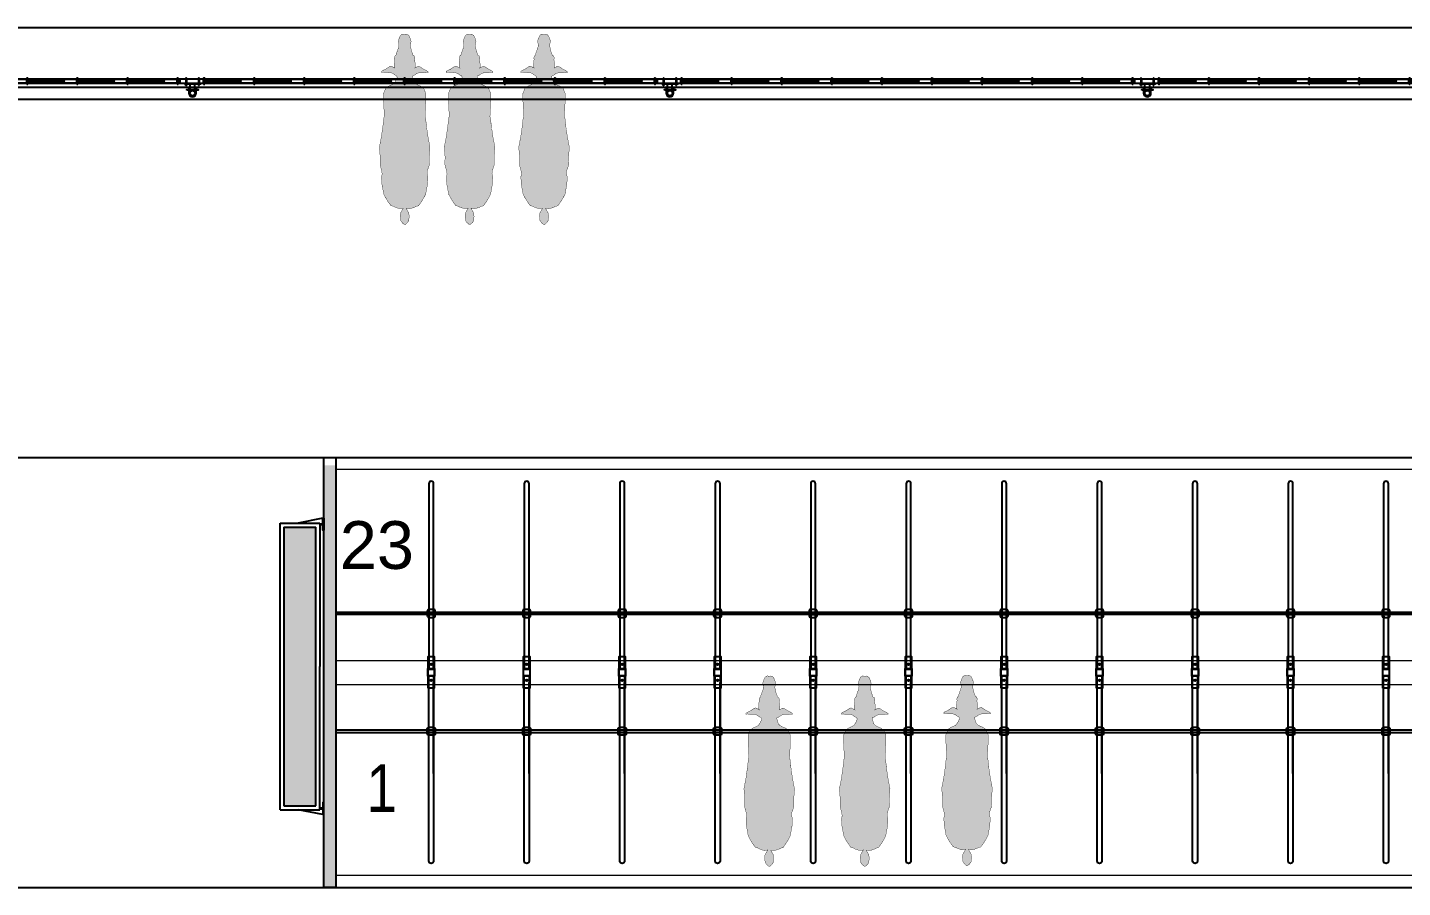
# Model space of a CAD drawing. Header units: millimetres. Extents: x -61993 to 642891, y -429158 to 50967.
# Drawn here: x 375319 to 392600, y -226119 to -215319 of the extents above; entities that cross this region are included whole.
import ezdxf

# ---------------------------------------------------------------- set-up
doc = ezdxf.new("R2010")
doc.units = ezdxf.units.MM
doc.linetypes.add('ACAD_ISO03W100', pattern=[30, 12, -18])
doc.linetypes.add('CENTER', pattern=[50.8, 31.75, -6.35, 6.35, -6.35])
for name, color, linetype, lineweight in [('0.00', 252, 'Continuous', 0), ('0.05', 40, 'Continuous', 5), ('0.13', 10, 'Continuous', 13)]:
    doc.layers.add(name, color=color, linetype=linetype, lineweight=lineweight)
for name, color, linetype in [('Cow', 30, 'Continuous'), ('headlock', 30, 'Continuous'), ('Pipa Galv', 1, 'Continuous'), ('Railing', 7, 'Continuous'), ('TEXT', 152, 'Continuous')]:
    doc.layers.add(name, color=color, linetype=linetype)
doc.styles.add('Arial', font='arial.ttf')
doc.styles.add('Arial Narrow', font='ARIALN.TTF')

# ---------------------------------------------------------------- blocks, each defined once
blk = doc.blocks.new('Headlock Post')
at = {"color": 42}
for p, q in [((-83, 185), (-83, 121)), ((-75, 185), (-75, 121)), ((75, 185), (75, 121)), ((83, 185), (83, 121)), ((-87, 105), (-87, 113)), ((-87, 105), (-71, 105)), ((-84, 105), (-84, 113)), ((-83, 97), (-83, 105)), ((-75, 97), (-83, 97)), ((-75, 105), (-75, 97)), ((-74, 105), (-74, 113)), ((-71, 105), (-71, 113)), ((-50, 54), (-50, 46)), ((-50, 54), (-34, 54)), ((-47, 54), (-47, 46)), ((-46, 62), (-46, 54)), ((-38, 62), (-46, 62)), ((-38, 54), (-38, 62)), ((-37, 54), (-37, 46)), ((-34, 54), (-34, 46)), ((34, 54), (34, 46)), ((50, 54), (34, 54)), ((37, 54), (37, 46)), ((38, 54), (38, 62)), ((38, 62), (46, 62)), ((46, 62), (46, 54)), ((47, 54), (47, 46)), ((50, 54), (50, 46)), ((71, 105), (71, 113)), ((87, 105), (71, 105)), ((74, 105), (74, 113)), ((75, 105), (75, 97)), ((75, 97), (83, 97)), ((83, 97), (83, 105)), ((84, 105), (84, 113)), ((87, 105), (87, 113))]:
    blk.add_line(p, q, dxfattribs=at)
at = {"color": 42, "linetype": 'ACAD_ISO03W100', "ltscale": 0.01}
for p, q in [((-83, 113), (-83, 121)), ((-75, 113), (-75, 121)), ((75, 113), (75, 121)), ((83, 113), (83, 121))]:
    blk.add_line(p, q, dxfattribs=at)
at = {"color": 6}
for points in [[(-99, 113), (-99, 121), (99, 121), (99, 113)], [(-70, 38), (-70, 46), (70, 46), (70, 38)]]:
    blk.add_lwpolyline(points, close=True, dxfattribs=at)
at = {"color": 42}
for points in [[(-46, 38), (-46, 0, 0.999992), (46, 0), (46, 38)], [(-38, 38), (-38, 0, 1), (38, 0), (38, 38)]]:
    blk.add_lwpolyline(points, format="xyb", dxfattribs=at)
for centre in [(-79, 185), (79, 185)]:
    blk.add_arc(centre, 4, 0, 180, dxfattribs=at)
at = {"layer": 'Pipa Galv'}
for p, q in [((-30, 75), (-30, 113)), ((-30, 46), (-30, 113)), ((30, 75), (30, 113)), ((30, 46), (30, 113))]:
    blk.add_line(p, q, dxfattribs=at)
for radius in [38.1, 32]:
    blk.add_circle((0, 0), radius, dxfattribs=at)
blk = doc.blocks.new('headlockpart')
at = {"layer": 'headlock'}
for p, q in [((30, 68), (0, 68)), ((0, 63), (0, 68)), ((1303, 63), (0, 63)), ((0, 10), (0, 15)), ((1303, 15), (0, 15)), ((30, 10), (0, 10)), ((7, 70), (6, 69)), ((8, 8), (6, 9)), ((8, 70), (7, 70)), ((23, 68), (7, 68)), ((7, 15), (7, 63)), ((23, 63), (7, 63)), ((23, 15), (7, 15)), ((7, 10), (23, 10)), ((8, 76), (8, 76)), ((8, 70), (8, 76)), ((8, 76), (8, 76)), ((21, 76), (8, 76)), ((15, 70), (8, 70)), ((8, 8), (8, 2)), ((8, 2), (8, 2)), ((9, 2), (8, 2)), ((9, 2), (21, 2)), ((15, 70), (15, 76)), ((21, 70), (15, 70)), ((15, 8), (15, 2)), ((21, 76), (21, 76)), ((21, 2), (21, 2)), ((21, 70), (21, 76)), ((21, 76), (21, 76)), ((23, 70), (21, 70)), ((21, 8), (24, 9)), ((21, 8), (21, 2)), ((21, 2), (21, 2)), ((23, 70), (24, 69)), ((23, 15), (23, 63)), ((30, 63), (30, 68)), ((30, 10), (30, 15)), ((43, 15), (43, 63)), ((43, 47), (477, 47)), ((477, 31), (43, 31)), ((84, 31), (405, 31)), ((637, 63), (489, 63)), ((489, 16), (637, 16)), ((533, 15), (518, 15)), ((533, 15), (518, 15)), ((660, 68), (630, 68)), ((630, 63), (630, 68)), ((630, 10), (630, 15)), ((660, 10), (630, 10)), ((1160, 15), (635, 15)), ((637, 70), (636, 69)), ((653, 68), (636, 68)), ((636, 10), (653, 10)), ((638, 8), (636, 9)), ((638, 70), (637, 70)), ((637, 15), (637, 63)), ((653, 63), (637, 63)), ((653, 15), (637, 15)), ((638, 76), (638, 76)), ((638, 70), (638, 76)), ((638, 76), (638, 76)), ((651, 76), (638, 76)), ((645, 70), (638, 70)), ((638, 8), (638, 2)), ((638, 2), (638, 2)), ((639, 2), (638, 2)), ((639, 2), (651, 2)), ((645, 70), (645, 76)), ((651, 70), (645, 70)), ((645, 8), (645, 2)), ((651, 70), (651, 76)), ((651, 76), (651, 76)), ((651, 76), (651, 76)), ((652, 70), (651, 70)), ((651, 8), (653, 9)), ((651, 8), (651, 2)), ((651, 2), (651, 2)), ((651, 2), (651, 2)), ((652, 70), (653, 69)), ((653, 15), (653, 63)), ((660, 63), (660, 68)), ((660, 10), (660, 15)), ((673, 15), (673, 63)), ((673, 47), (1106, 47)), ((673, 31), (1106, 31)), ((1266, 63), (1118, 63)), ((1118, 16), (1266, 16)), ((1162, 15), (1147, 15)), ((1162, 15), (1147, 15)), ((1289, 68), (1259, 68)), ((1259, 63), (1259, 68)), ((1259, 10), (1259, 15)), ((1289, 10), (1259, 10)), ((1267, 70), (1266, 69)), ((1283, 68), (1266, 68)), ((1266, 15), (1266, 63)), ((1282, 63), (1266, 63)), ((1282, 15), (1266, 15)), ((1266, 10), (1283, 10)), ((1268, 8), (1266, 9)), ((1268, 70), (1267, 70)), ((1268, 76), (1268, 76)), ((1268, 70), (1268, 76)), ((1268, 76), (1268, 76)), ((1281, 76), (1268, 76)), ((1274, 70), (1268, 70)), ((1268, 8), (1268, 2)), ((1268, 2), (1268, 2)), ((1269, 2), (1268, 2)), ((1269, 2), (1280, 2)), ((1274, 70), (1274, 76)), ((1281, 70), (1274, 70)), ((1274, 8), (1274, 2)), ((1280, 2), (1281, 2)), ((1281, 70), (1281, 76)), ((1281, 76), (1281, 76)), ((1281, 76), (1281, 76)), ((1282, 70), (1281, 70)), ((1281, 8), (1283, 9)), ((1281, 8), (1281, 2)), ((1281, 2), (1281, 2)), ((1282, 70), (1283, 69)), ((1282, 15), (1282, 63)), ((1289, 63), (1289, 68)), ((1289, 10), (1289, 15)), ((1303, 15), (1303, 63))]:
    blk.add_line(p, q, dxfattribs=at)
at = {"layer": 'headlock', "linetype": 'CENTER', "ltscale": 0.01}
for p, q in [((15, 0), (15, 81)), ((645, 0), (645, 81)), ((1274, 0), (1274, 81))]:
    blk.add_line(p, q, dxfattribs=at)
at = {"layer": 'headlock', "ltscale": 0.001}
for p, q in [((477, 28), (477, 51)), ((1106, 28), (1106, 51))]:
    blk.add_line(p, q, dxfattribs=at)
at = {"layer": 'headlock'}
for centre, radius, start, end in [((7, 69), 0.6, 115, 270), ((7, 9), 0.6, 90, 245), ((23, 69), 0.6, 270, 65), ((23, 9), 0.6, 295, 90), ((489, 51), 12, 90, 180), ((489, 28), 12, 180, 270), ((636, 69), 0.6, 115, 270), ((636, 9), 0.6, 90, 245), ((653, 69), 0.6, 270, 65), ((653, 9), 0.6, 295, 90), ((1118, 51), 12, 90, 180), ((1118, 28), 12, 180, 270), ((1266, 9), 0.6, 90, 245), ((1266, 69), 0.6, 115, 270), ((1283, 69), 0.6, 270, 65), ((1283, 9), 0.6, 295, 90)]:
    blk.add_arc(centre, radius, start, end, dxfattribs=at)
for points, weights in [([(8, 76), (12, 77), (15, 76)], [1, 1.15470053838, 1]), ([(8, 8), (12, 7), (15, 8)], [1.08180853477, 1.24916489753, 1.08180853477]), ([(8, 2), (12, 2), (15, 2)], [1, 1.15470053838, 1]), ([(15, 76), (18, 77), (21, 76)], [1, 1.15470053838, 1]), ([(15, 8), (18, 7), (21, 8)], [1.08180853477, 1.24916489753, 1.08180853477]), ([(15, 2), (18, 2), (21, 2)], [1, 1.15470053838, 1]), ([(638, 76), (641, 77), (645, 76)], [1, 1.15470053838, 1]), ([(638, 8), (641, 7), (645, 8)], [1.08180853477, 1.24916489753, 1.08180853477]), ([(638, 2), (641, 2), (645, 2)], [1, 1.15470053838, 1]), ([(645, 76), (648, 77), (651, 76)], [1, 1.15470053838, 1]), ([(645, 8), (648, 7), (651, 8)], [1.08180853477, 1.24916489753, 1.08180853477]), ([(645, 2), (648, 2), (651, 2)], [1, 1.15470053838, 1]), ([(1268, 76), (1271, 77), (1274, 76)], [1, 1.15470053838, 1]), ([(1268, 8), (1271, 7), (1274, 8)], [1.08180853477, 1.24916489753, 1.08180853477]), ([(1268, 2), (1271, 2), (1274, 2)], [1, 1.15470053838, 1]), ([(1274, 76), (1278, 77), (1281, 76)], [1, 1.15470053838, 1]), ([(1274, 8), (1278, 7), (1281, 8)], [1.08180853477, 1.24916489753, 1.08180853477]), ([(1274, 2), (1278, 2), (1281, 2)], [1, 1.15470053838, 1])]:
    blk.add_rational_spline(points, weights, degree=2, dxfattribs=at)
blk = doc.blocks.new('*U204')
at = {"layer": '0.00'}
blk.add_blockref('headlockpart', (-689, -40), dxfattribs=at)
blk = doc.blocks.new('*U205')
at = {"color": 0, "linetype": 'ByBlock', "lineweight": -2, "transparency": 16777216}
for p in [(0, 0), (1259, 0), (2519, 0), (3778, 0)]:
    blk.add_blockref('*U204', p, dxfattribs=at)
blk = doc.blocks.new('Headlock+POST')
at = {"layer": 'Pipa Galv'}
for points in [[(-83, 180), (6083, 180)], [(6083, 121), (-83, 121)]]:
    blk.add_lwpolyline(points, dxfattribs=at)
for name, p in [('Headlock Post', (0, 0)), ('*U205', (821, 151)), ('Headlock Post', (6000, 0))]:
    blk.add_blockref(name, p)
at = {"layer": '0.00'}
blk.add_blockref('headlockpart', (4540, 111), dxfattribs=at)
blk = doc.blocks.new('cow top')
h = blk.add_hatch(color=0)
h.dxf.hatch_style = 1
h.paths.add_polyline_path([(134.90334, -498.98442), (121.50402, -508.63428), (95.37396, -520.52088), (100.37544, -552.6675), (115.60956, -594.88836), (136.21674, -616.14498), (166.2804, -632.74332), (199.79718, -646.63566), (238.35834, -673.26534), (264.77022, -736.758), (265.05798, -837.00936), (255.69522, -1030.01316), (262.2807, -1044.65724), (274.38378, -1152.74808), (274.0056, -1151.10072), (292.71264, -1281.34512), (317.8923, -1411.54728), (308.95788, -1528.5369), (309.73206, -1637.35836), (282.4074, -1713.7329), (281.26824, -1740.23652), (283.62906, -1751.78454), (290.88708, -1783.86516), (289.8423, -1813.3236), (287.42076, -1874.45082), (275.79618, -1936.69146), (263.67198, -2003.30922), (238.77216, -2051.61066), (228.59826, -2066.8362), (216.0345, -2089.18644), (172.94508, -2149.55598), (141.7548, -2155.90716), (124.51626, -2167.45188), (115.8465, -2169.23652), (100.7589, -2174.4657), (86.56296, -2180.36016), (57.69852, -2186.02164), (17.89656, -2180.08428), (52.41852, -2240.71782), (55.71852, -2281.49196), (51.85818, -2334.2517), (40.94838, -2351.0256), (26.48052, -2368.70766), (5.20212, -2385.5964), (-5.18232, -2384.10414), (-26.46072, -2367.2154), (-40.92858, -2349.53334), (-51.83838, -2332.7601), (-55.69872, -2280.00036), (-56.43924, -2266.55286), (-52.39938, -2239.22622), (-17.87676, -2178.59202), (-57.67872, -2184.53004), (-86.54316, -2178.86856), (-100.7391, -2172.97344), (-115.8267, -2167.74426), (-124.49646, -2165.96028), (-141.735, -2154.41556), (-172.92528, -2148.06438), (-216.0147, -2087.69484), (-228.57846, -2065.34394), (-238.75236, -2050.11906), (-263.65218, -2001.81696), (-275.77638, -1935.19986), (-287.40096, -1872.95922), (-289.8225, -1811.83134), (-290.86728, -1782.37356), (-283.60926, -1750.29294), (-288.66816, -1712.2182), (-309.71226, -1635.8661), (-308.93808, -1527.0453), (-317.8725, -1410.05568), (-292.69284, -1279.85352), (-274.36398, -1151.25582), (-273.9858, -1149.60846), (-262.2609, -1043.16498), (-255.67476, -1028.52156), (-265.03818, -835.5171), (-264.75042, -735.2664), (-238.33854, -671.77374), (-199.77738, -645.1434), (-166.2606, -631.25106), (-136.19694, -614.65272), (-108.6228, -572.65098), (-100.35564, -551.17524), (-93.50022, -533.38362), (-104.75784, -515.01912), (-121.48422, -507.14268), (-138.89964, -494.6007), (-154.2123, -484.28226), (-182.23326, -476.63154), (-202.31442, -477.4077), (-244.02708, -475.91412), (-270.36504, -470.44602), (-293.57724, -473.7249), (-293.2545, -463.3002), (-283.37628, -454.03248), (-278.23026, -450.59586), (-252.23946, -439.35738), (-230.4918, -427.95324), (-210.85086, -414.32688), (-186.08502, -398.277), (-169.21476, -394.54998), (-123.79752, -419.84646), (-130.80276, -408.77034), (-133.21902, -393.73752), (-130.38564, -358.74696), (-129.37122, -327.3534), (-124.16514, -309.57828), (-128.48352, -296.43306), (-126.12402, -281.84244), (-124.26084, -275.28072), (-121.56936, -267.37524), (-117.60276, -263.11824), (-111.01332, -260.50068), (-101.37534, -228.12966), (-78.16314, -164.15982), (-71.41794, -130.00086), (-80.83284, -82.89006), (-75.27102, -61.67172), (-68.74032, -44.18568), (-64.83774, -35.84988), (-61.96872, -28.0137), (-53.38938, -10.5501), (-37.63254, 2.38392), (-21.8559, 8.00844), (0, 0), (21.8757, 6.51618), (37.65234, 0.89232), (53.40918, -12.0417), (61.98852, -29.5053), (68.76012, -45.67728), (75.29082, -63.16332), (80.85264, -84.38166), (73.92132, -110.76714), (71.00544, -142.21152), (87.20448, -211.992), (97.60806, -235.92228), (102.62736, -255.31638), (107.85588, -260.5515), (117.62256, -264.60984), (121.58916, -268.86684), (124.28064, -276.77232), (126.14382, -283.33404), (128.50332, -297.92466), (123.453, -314.89458), (129.87942, -349.00338), (133.23882, -395.22912), (130.82256, -410.26194), (125.84946, -420.20616), (161.84982, -400.93416), (169.23456, -396.04158), (186.10482, -399.7686), (210.87066, -415.81848), (230.51226, -429.44484), (253.15488, -440.33286), (273.5502, -451.38852), (293.2743, -464.7918), (293.59704, -475.2165), (270.38484, -471.93762), (244.04688, -477.40572), (202.33422, -478.8993), (182.25306, -478.12314), (154.2321, -485.77452), (138.91944, -496.0923)])
at = {"color": 0, "const_width": 4.179}
blk.add_lwpolyline([(134.90334, -498.98442), (121.50402, -508.63428), (95.37396, -520.52088), (100.37544, -552.6675), (115.60956, -594.88836), (136.21674, -616.14498), (166.2804, -632.74332), (199.79718, -646.63566), (238.35834, -673.26534), (264.77022, -736.758), (265.05798, -837.00936), (255.69522, -1030.01316), (262.2807, -1044.65724), (274.38378, -1152.74808), (274.0056, -1151.10072), (292.71264, -1281.34512), (317.8923, -1411.54728), (308.95788, -1528.5369), (309.73206, -1637.35836), (282.4074, -1713.7329), (281.26824, -1740.23652), (283.62906, -1751.78454), (290.88708, -1783.86516), (289.8423, -1813.3236), (287.42076, -1874.45082), (275.79618, -1936.69146), (263.67198, -2003.30922), (238.77216, -2051.61066), (228.59826, -2066.8362), (216.0345, -2089.18644), (172.94508, -2149.55598), (141.7548, -2155.90716), (124.51626, -2167.45188), (115.8465, -2169.23652), (100.7589, -2174.4657), (86.56296, -2180.36016), (57.69852, -2186.02164), (17.89656, -2180.08428), (52.41852, -2240.71782), (55.71852, -2281.49196), (51.85818, -2334.2517), (40.94838, -2351.0256), (26.48052, -2368.70766), (5.20212, -2385.5964), (-5.18232, -2384.10414), (-26.46072, -2367.2154), (-40.92858, -2349.53334), (-51.83838, -2332.7601), (-55.69872, -2280.00036), (-56.43924, -2266.55286), (-52.39938, -2239.22622), (-17.87676, -2178.59202), (-57.67872, -2184.53004), (-86.54316, -2178.86856), (-100.7391, -2172.97344), (-115.8267, -2167.74426), (-124.49646, -2165.96028), (-141.735, -2154.41556), (-172.92528, -2148.06438), (-216.0147, -2087.69484), (-228.57846, -2065.34394), (-238.75236, -2050.11906), (-263.65218, -2001.81696), (-275.77638, -1935.19986), (-287.40096, -1872.95922), (-289.8225, -1811.83134), (-290.86728, -1782.37356), (-283.60926, -1750.29294), (-288.66816, -1712.2182), (-309.71226, -1635.8661), (-308.93808, -1527.0453), (-317.8725, -1410.05568), (-292.69284, -1279.85352), (-274.36398, -1151.25582), (-273.9858, -1149.60846), (-262.2609, -1043.16498), (-255.67476, -1028.52156), (-265.03818, -835.5171), (-264.75042, -735.2664), (-238.33854, -671.77374), (-199.77738, -645.1434), (-166.2606, -631.25106), (-136.19694, -614.65272), (-108.6228, -572.65098), (-100.35564, -551.17524), (-93.50022, -533.38362), (-104.75784, -515.01912), (-121.48422, -507.14268), (-138.89964, -494.6007), (-154.2123, -484.28226), (-182.23326, -476.63154), (-202.31442, -477.4077), (-244.02708, -475.91412), (-270.36504, -470.44602), (-293.57724, -473.7249), (-293.2545, -463.3002), (-283.37628, -454.03248), (-278.23026, -450.59586), (-252.23946, -439.35738), (-230.4918, -427.95324), (-210.85086, -414.32688), (-186.08502, -398.277), (-169.21476, -394.54998), (-123.79752, -419.84646), (-130.80276, -408.77034), (-133.21902, -393.73752), (-130.38564, -358.74696), (-129.37122, -327.3534), (-124.16514, -309.57828), (-128.48352, -296.43306), (-126.12402, -281.84244), (-124.26084, -275.28072), (-121.56936, -267.37524), (-117.60276, -263.11824), (-111.01332, -260.50068), (-101.37534, -228.12966), (-78.16314, -164.15982), (-71.41794, -130.00086), (-80.83284, -82.89006), (-75.27102, -61.67172), (-68.74032, -44.18568), (-64.83774, -35.84988), (-61.96872, -28.0137), (-53.38938, -10.5501), (-37.63254, 2.38392), (-21.8559, 8.00844), (0, 0), (21.8757, 6.51618), (37.65234, 0.89232), (53.40918, -12.0417), (61.98852, -29.5053), (68.76012, -45.67728), (75.29082, -63.16332), (80.85264, -84.38166), (73.92132, -110.76714), (71.00544, -142.21152), (87.20448, -211.992), (97.60806, -235.92228), (102.62736, -255.31638), (107.85588, -260.5515), (117.62256, -264.60984), (121.58916, -268.86684), (124.28064, -276.77232), (126.14382, -283.33404), (128.50332, -297.92466), (123.453, -314.89458), (129.87942, -349.00338), (133.23882, -395.22912), (130.82256, -410.26194), (125.84946, -420.20616), (161.84982, -400.93416), (169.23456, -396.04158), (186.10482, -399.7686), (210.87066, -415.81848), (230.51226, -429.44484), (253.15488, -440.33286), (273.5502, -451.38852), (293.2743, -464.7918), (293.59704, -475.2165), (270.38484, -471.93762), (244.04688, -477.40572), (202.33422, -478.8993), (182.25306, -478.12314), (154.2321, -485.77452), (138.91944, -496.0923), (134.90334, -498.98442)], dxfattribs=at)
blk = doc.blocks.new('double_divider')
at = {"color": 94}
for p, q in [((-50, 754), (50, 754)), ((-50, 726), (50, 726)), ((-50, -726), (50, -726)), ((-50, -754), (50, -754))]:
    blk.add_line(p, q, dxfattribs=at)
at = {"color": 150}
for p, q in [((-30, -1269), (-30, -128)), ((30, -1269), (30, -128))]:
    blk.add_line(p, q, dxfattribs=at)
for points in [[(30, 40), (30, 2370, 1), (-30, 2370), (-30, 40)], [(30, -40), (30, -2370, -1), (-30, -2370), (-30, -40)]]:
    blk.add_lwpolyline(points, format="xyb", dxfattribs=at)
at = {"color": 94}
for points in [[(-30, 690), (30, 690, 0.414214), (50, 710), (50, 770, 0.414214), (30, 790), (-30, 790, 0.414214), (-50, 770), (-50, 710, 0.414214)], [(-30, -690), (30, -690, -0.414214), (50, -710), (50, -770, -0.414214), (30, -790), (-30, -790, -0.414214), (-50, -770), (-50, -710, -0.414214)]]:
    blk.add_lwpolyline(points, format="xyb", close=True, dxfattribs=at)
at = {"color": 42}
for points in [[(-29, 780), (-34, 782), (-38, 780), (-38, 775), (-34, 772), (-29, 775)], [(-29, 700), (-34, 698), (-38, 700), (-38, 705), (-34, 708), (-29, 705)], [(29, 780), (34, 782), (38, 780), (38, 775), (34, 772), (29, 775)], [(29, 700), (34, 698), (38, 700), (38, 705), (34, 708), (29, 705)], [(10, 94), (0, 89), (-10, 94), (-10, 106), (0, 111), (10, 106)], [(10, -106), (0, -111), (-10, -106), (-10, -94), (0, -89), (10, -94)], [(-29, -700), (-34, -698), (-38, -700), (-38, -705), (-34, -708), (-29, -705)], [(-29, -780), (-34, -782), (-38, -780), (-38, -775), (-34, -772), (-29, -775)], [(29, -700), (34, -698), (38, -700), (38, -705), (34, -708), (29, -705)], [(29, -780), (34, -782), (38, -780), (38, -775), (34, -772), (29, -775)]]:
    blk.add_lwpolyline(points, close=True, dxfattribs=at)
blk.add_lwpolyline([(-38, -200), (-38, 200), (38, 200), (38, -200)], close=True)
at = {"color": 6}
blk.add_lwpolyline([(-38, -200), (-38, 200), (38, 200), (38, -200)], close=True, dxfattribs=at)
at = {"color": 150}
for points in [[(-30, 40), (30, 40)], [(-30, -40), (30, -40)]]:
    blk.add_lwpolyline(points, dxfattribs=at)
at = {"color": 42}
for centre, radius in [((-34, 777), 2.5), ((-34, 703), 2.5), ((34, 777), 2.5), ((34, 703), 2.5), ((0, 100), 7), ((0, 100), 7), ((0, -100), 7), ((0, -100), 7), ((-34, -703), 2.5), ((-34, -777), 2.5), ((34, -703), 2.5), ((34, -777), 2.5)]:
    blk.add_circle(centre, radius, dxfattribs=at)
at = {"layer": '0.00'}
blk.add_lwpolyline([(-50, -50), (50, -50), (50, 50), (-50, 50)], close=True, dxfattribs=at)
blk = doc.blocks.new('*U25')
at = {"true_color": 0x636466}
h = blk.add_hatch(color=251, dxfattribs=at)
h.dxf.hatch_style = 1
h.paths.add_polyline_path([(0, 5300), (150, 5300), (150, 0), (0, 0)])
blk.add_lwpolyline([(150, 0), (0, 0), (0, 5400), (150, 5400)], close=True)
blk.add_lwpolyline([(150, 0), (0, 0), (0, 5400), (150, 5400)], close=True)
at = {"layer": '0.05'}
for points in [[(150, 2850), (26700, 2850)], [(150, 2850), (26700, 2850)], [(150, 2550), (26700, 2550)], [(150, 2550), (26700, 2550)]]:
    blk.add_lwpolyline(points, dxfattribs=at)
at = {"layer": '0.13'}
for p, q in [((26550, 5400), (150, 5400)), ((26550, 5400), (150, 5400)), ((26550, 5250), (150, 5250)), ((26550, 5250), (150, 5250)), ((26550, 150), (150, 150)), ((26550, 150), (150, 150)), ((26550, 0), (150, 0)), ((26550, 0), (150, 0))]:
    blk.add_line(p, q, dxfattribs=at)
for points in [[(0, 0), (0, 5400)], [(0, 0), (0, 5400)], [(150, 150), (150, 5250)], [(150, 150), (150, 5250)]]:
    blk.add_lwpolyline(points, dxfattribs=at)
at = {"layer": 'Railing'}
for points in [[(150, 3456), (26550, 3456)], [(150, 3456), (26550, 3456)], [(26550, 3428), (150, 3428)], [(26550, 3428), (150, 3428)], [(26550, 1976), (150, 1976)], [(26550, 1976), (150, 1976)], [(150, 1948), (26550, 1948)], [(150, 1948), (26550, 1948)]]:
    blk.add_lwpolyline(points, dxfattribs=at)
for p in [(1350, 2702), (2550, 2702), (3750, 2702), (4950, 2702), (6150, 2702), (7350, 2702), (8550, 2702), (9750, 2702), (10950, 2702), (12150, 2702), (13350, 2702)]:
    blk.add_blockref('double_divider', p)
at = {"layer": 'TEXT', "insert": (728, 1248), "char_height": 600, "attachment_point": 5, "style": 'Arial Narrow'}
blk.add_mtext_dynamic_manual_height_columns('1', width=311.83, gutter_width=0.7, heights=[0], dxfattribs=at)
at = {"layer": 'TEXT', "style": 'Arial'}
for tag, p in [('N2', (201, 4001)), ('N3', (25453, 3998)), ('N1', (25467, 956))]:
    blk.add_attdef(tag, p, '', height=600, dxfattribs=at)
blk = doc.blocks.new('Wa-flat-10')
blk.add_hatch(color=151).paths.add_polyline_path([(-50, -1750), (-50, 1750), (-450, 1750), (-450, -1750)])
at = {"color": 7}
for p, q in [((-500, -1800), (-500, 1800)), ((-500, 1800), (0, 1800)), ((-450, 1750), (-50, 1750)), ((-450, 1750), (-450, -1750)), ((40, 1860), (-273, 1800)), ((-50, -1750), (-50, 1750)), ((0, 1800), (0, 0)), ((0, -1800), (0, 0)), ((-500, -1800), (0, -1800)), ((-450, -1750), (-50, -1750)), ((40, -1860), (-273, -1800))]:
    blk.add_line(p, q, dxfattribs=at)
for points in [[(0, 1790), (40, 1790), (40, 1780), (0, 1780)], [(0, -1790), (40, -1790), (40, -1780), (0, -1780)]]:
    blk.add_lwpolyline(points, dxfattribs=at)
for points in [[(50, 1710), (40, 1710), (40, 1860), (50, 1860)], [(50, -1710), (40, -1710), (40, -1860), (50, -1860)]]:
    blk.add_lwpolyline(points, close=True, dxfattribs=at)
blk = doc.blocks.new('DenahKandang 4 Row')
at = {"color": 4, "ltscale": 0.25}
blk.add_line((-150, 14400), (102150, 14400), dxfattribs=at)
for p, q in [((-150, 13650), (102150, 13650)), ((-150, 13500), (102150, 13500)), ((-150, 9000), (102150, 9000)), ((-150, 9000), (102150, 9000)), ((-150, 3600), (102150, 3600)), ((0, 3600), (102150, 3600))]:
    blk.add_line(p, q)
for name, p in [('Headlock+POST', (30000, 13575)), ('Headlock+POST', (36000, 13575)), ('Headlock+POST', (42000, 13575)), ('Headlock+POST', (48000, 13575)), ('Wa-flat-10', (37600, 6376.263))]:
    blk.add_blockref(name, p)
ref = blk.add_blockref('*U25', (37650, 3600))
ref.add_attrib('N2', '23', (37851.239, 7600.869), dxfattribs={"layer": 'TEXT', "height": 600, "style": 'Arial'})
at = {"layer": 'Cow'}
for p in [(38666.961, 14310.125), (39482.66, 14310.125), (40418.221, 14310.125), (43248.105, 6249.945), (44448.36, 6249.945), (45734.2, 6257.954)]:
    blk.add_blockref('cow top', p, dxfattribs=at)

msp = doc.modelspace()

# ---------------------------------------------------------------- block references
msp.add_blockref('DenahKandang 4 Row', (341392.931, -229718.6))

doc.saveas('drawing.dxf')
